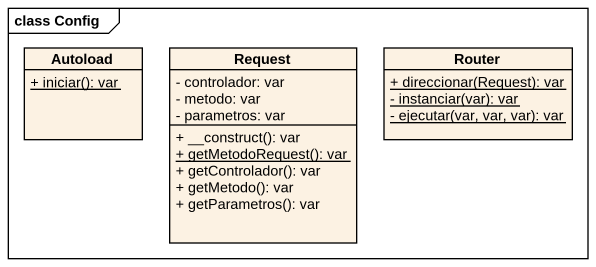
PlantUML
@startuml
mainframe class Config
hide circle
hide empty members
skinparam classAttributeIconSize 0
class Autoload {
  {static} + iniciar(): var
}
class Request {
  - controlador: var
  - metodo: var
  - parametros: var
  + __construct(): var
  {static} + getMetodoRequest(): var
  + getControlador(): var
  + getMetodo(): var
  + getParametros(): var
}
class Router {
  {static} + direccionar(Request): var
  {static} - instanciar(var): var
  {static} - ejecutar(var, var, var): var
}
@enduml
